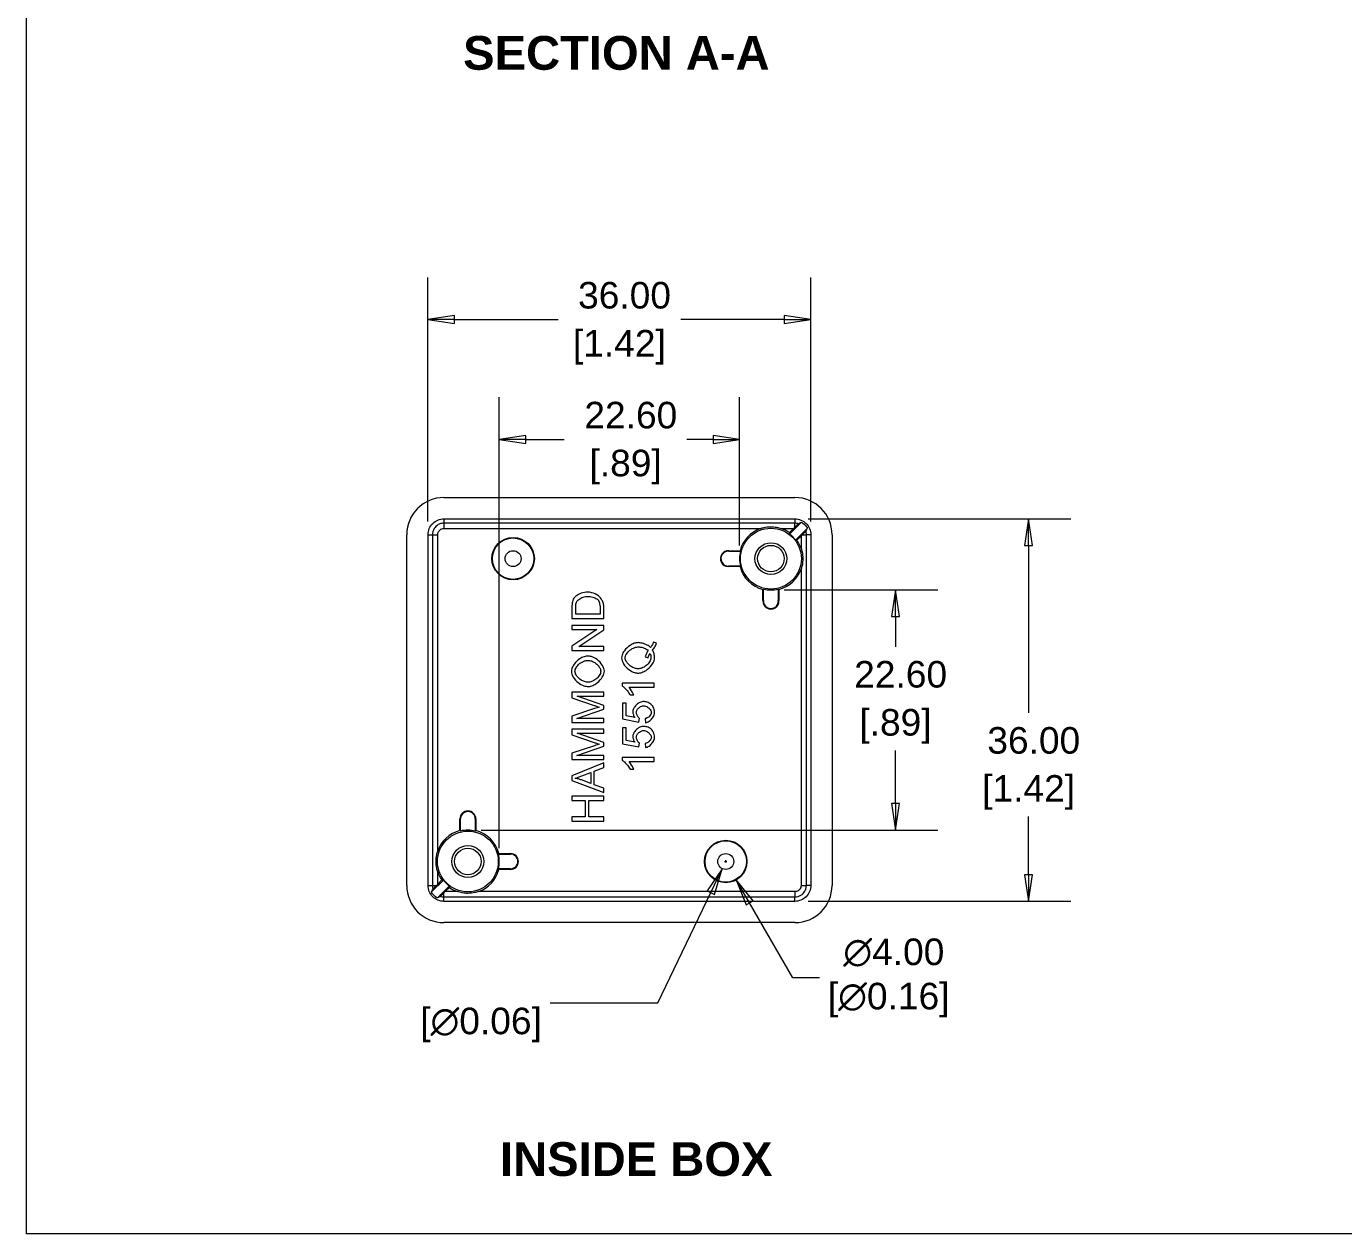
# Model space of a CAD drawing. Header units: millimetres. Extents: x 6 to 343, y 6 to 264.
# Drawn here: x 9.5 to 133.4, y 9.5 to 123.1 of the extents above; entities that cross this region are included whole.
import ezdxf

# ---------------------------------------------------------------- set-up
doc = ezdxf.new("R2010")
doc.units = ezdxf.units.MM
doc.header["$LTSCALE"] = 1.25
for name, color, linetype, lineweight in [('Dimension (ANSI)', 7, 'Continuous', 9), ('Sketch Geometry (ANSI)', 7, 'Continuous', 9), ('Symbol (ANSI)', 7, 'Continuous', 9), ('Visible (ANSI)', 7, 'Continuous', 9), ('Visible Narrow (ANSI)', 7, 'Continuous', 9)]:
    doc.layers.add(name, color=color, linetype=linetype, lineweight=lineweight)
doc.styles.add('Label Text (ANSI)', font='arialbd.ttf')
doc.styles.add('Note Text (ANSI)', font='arial.ttf')
doc.dimstyles.new('Default - mm (ANSI)', dxfattribs={"dimscale": 1.25, "dimtxt": 2, "dimasz": 2, "dimexe": 3.175, "dimexo": 1, "dimgap": 0.8, "dimtad": 0, "dimtih": 1, "dimtoh": 1, "dimrnd": 1e-08, "dimzin": 4, "dimdsep": 46, "dimtxsty": 'Note Text (ANSI)', "dimblk": 'Filled-1', "dimcen": 0.09, "dimdle": 10, "dimclrd": 256, "dimclre": 256, "dimclrt": 256, "dimadec": 1, "dimazin": 0, "dimtfac": 1.524, "dimtofl": 0, "dimtmove": 0, "dimatfit": 3, "dimfxl": 1, "dimtolj": 1, "dimtzin": 0, "dimlwd": -1, "dimlwe": -1, "dimarcsym": 0})

# ---------------------------------------------------------------- blocks, each defined once
blk = doc.blocks.new('Borders Default Border')
at = {"layer": 'Sketch Geometry (ANSI)', "flags": 128}
blk.add_lwpolyline([(7.62, 7.62), (7.62, 208.28), (271.78, 208.28), (271.78, 7.62), (7.62, 7.62)], dxfattribs=at)
blk = doc.blocks.new('Filled-1')
at = {"color": 0}
for p, q in [((0, 0), (-1, 0.15)), ((-1, 0.15), (-1, -0.15)), ((-1, 0), (0, 0)), ((-1, -0.15), (0, 0))]:
    blk.add_line(p, q, dxfattribs=at)
at = {"color": 0, "flags": 128}
blk.add_lwpolyline([(-1, -0.15), (0, 0), (-1, 0.15), (-1, -0.15)], dxfattribs=at)
at = {"color": 0}
blk.add_solid([(-1, -0.15), (0, 0), (-1, 0.15), (-1, -0.15)], dxfattribs=at)
blk = doc.blocks.new('*D30')
at = {"layer": 'Defpoints', "color": 0, "transparency": 16777216}
for p in [(54, 84.27), (76.61, 73.05), (54, 44.55)]:
    blk.add_point(p, dxfattribs=at)
at = {"layer": 'Dimension (ANSI)', "transparency": 16777216}
for p, q in [((54, 45.8), (54, 88.24)), ((76.61, 74.3), (76.61, 88.24)), ((56.5, 84.27), (60.12, 84.27)), ((74.11, 84.27), (71.66, 84.27))]:
    blk.add_line(p, q, dxfattribs=at)
at = {"layer": 'Dimension (ANSI)', "transparency": 16777216, "xscale": 2.5, "yscale": 2.5, "zscale": 2.5, "rotation": 180}
blk.add_blockref('Filled-1', (54, 84.27), dxfattribs=at)
at = {"layer": 'Dimension (ANSI)', "transparency": 16777216, "xscale": 2.5, "yscale": 2.5, "zscale": 2.5}
blk.add_blockref('Filled-1', (76.61, 84.27), dxfattribs=at)
at = {"layer": 'Dimension (ANSI)', "transparency": 16777216, "char_height": 2.5, "attachment_point": 5, "style": 'Note Text (ANSI)'}
for s, insert in [('\\A1; 22.60', (65.89, 86.54)), ('\\A1;[.89]', (65.89, 81.67))]:
    blk.add_mtext(s, dxfattribs=dict(at, insert=insert))
blk = doc.blocks.new('*D31')
at = {"layer": 'Defpoints', "color": 0, "transparency": 16777216}
for p in [(81.81, 76.8), (81.81, 40.8), (103.79, 40.8)]:
    blk.add_point(p, dxfattribs=at)
at = {"layer": 'Dimension (ANSI)', "transparency": 16777216}
for p, q in [((83.06, 76.8), (107.76, 76.8)), ((103.79, 74.3), (103.79, 58.53)), ((103.79, 43.3), (103.79, 48.78)), ((83.06, 40.8), (107.76, 40.8))]:
    blk.add_line(p, q, dxfattribs=at)
at = {"layer": 'Dimension (ANSI)', "transparency": 16777216, "xscale": 2.5, "yscale": 2.5, "zscale": 2.5}
for p, rotation in [((103.79, 76.8), 90), ((103.79, 40.8), 270)]:
    blk.add_blockref('Filled-1', p, dxfattribs=dict(at, rotation=rotation))
at = {"layer": 'Dimension (ANSI)', "transparency": 16777216, "char_height": 2.5, "attachment_point": 5, "style": 'Note Text (ANSI)'}
for s, insert in [('\\A1; 36.00', (103.79, 55.93)), ('\\A1;[1.42]', (103.79, 51.05))]:
    blk.add_mtext(s, dxfattribs=dict(at, insert=insert))
blk = doc.blocks.new('*D34')
at = {"layer": 'Defpoints', "color": 0, "transparency": 16777216}
for p in [(74.3, 46.28), (76.3, 42.82)]:
    blk.add_point(p, dxfattribs=at)
at = {"layer": 'Dimension (ANSI)', "transparency": 16777216}
for p, q in [((75.3, 44.44), (75.3, 44.66)), ((75.19, 44.55), (75.42, 44.55)), ((81.63, 33.59), (77.55, 40.65)), ((84.13, 33.59), (81.63, 33.59))]:
    blk.add_line(p, q, dxfattribs=at)
at = {"layer": 'Dimension (ANSI)', "transparency": 16777216, "xscale": 2.5, "yscale": 2.5, "zscale": 2.5, "rotation": 120.0000000000113}
blk.add_blockref('Filled-1', (76.3, 42.82), dxfattribs=at)
at = {"layer": 'Dimension (ANSI)', "transparency": 16777216, "insert": (90.63, 33.59), "char_height": 2.5, "attachment_point": 5, "style": 'Note Text (ANSI)'}
blk.add_mtext('\\A1; ∅4.00\\P[∅0.16]', dxfattribs=at)
blk = doc.blocks.new('*D35')
at = {"layer": 'Defpoints', "color": 0, "transparency": 16777216}
for p in [(75.63, 45.23), (74.98, 43.87)]:
    blk.add_point(p, dxfattribs=at)
at = {"layer": 'Dimension (ANSI)', "transparency": 16777216}
for p, q in [((75.3, 44.44), (75.3, 44.66)), ((75.19, 44.55), (75.42, 44.55)), ((68.91, 31.25), (73.9, 41.62)), ((58.79, 31.25), (68.91, 31.25))]:
    blk.add_line(p, q, dxfattribs=at)
at = {"layer": 'Dimension (ANSI)', "transparency": 16777216, "xscale": 2.5, "yscale": 2.5, "zscale": 2.5, "rotation": 64.31347329935338}
blk.add_blockref('Filled-1', (74.98, 43.87), dxfattribs=at)
at = {"layer": 'Dimension (ANSI)', "transparency": 16777216, "insert": (52.29, 31.25), "char_height": 2.5, "attachment_point": 5, "style": 'Note Text (ANSI)'}
blk.add_mtext('\\A1; \\P[∅0.06]', dxfattribs=at)
blk = doc.blocks.new('*D36')
at = {"layer": 'Defpoints', "color": 0, "transparency": 16777216}
for p in [(83.3, 95.54), (47.3, 75.3), (83.3, 75.3)]:
    blk.add_point(p, dxfattribs=at)
at = {"layer": 'Dimension (ANSI)', "transparency": 16777216}
for p, q in [((47.3, 76.55), (47.3, 99.51)), ((83.3, 76.55), (83.3, 99.51)), ((49.8, 95.54), (59.53, 95.54)), ((80.8, 95.54), (71.08, 95.54))]:
    blk.add_line(p, q, dxfattribs=at)
at = {"layer": 'Dimension (ANSI)', "transparency": 16777216, "xscale": 2.5, "yscale": 2.5, "zscale": 2.5, "rotation": 180}
blk.add_blockref('Filled-1', (47.3, 95.54), dxfattribs=at)
at = {"layer": 'Dimension (ANSI)', "transparency": 16777216, "xscale": 2.5, "yscale": 2.5, "zscale": 2.5}
blk.add_blockref('Filled-1', (83.3, 95.54), dxfattribs=at)
at = {"layer": 'Dimension (ANSI)', "transparency": 16777216, "char_height": 2.5, "attachment_point": 5, "style": 'Note Text (ANSI)'}
for s, insert in [('\\A1; 36.00', (65.3, 97.82)), ('\\A1;[1.42]', (65.3, 92.94))]:
    blk.add_mtext(s, dxfattribs=dict(at, insert=insert))
blk = doc.blocks.new('*D37')
at = {"layer": 'Defpoints', "color": 0, "transparency": 16777216}
for p in [(79.55, 70.1), (51.05, 47.5), (91.27, 47.5)]:
    blk.add_point(p, dxfattribs=at)
at = {"layer": 'Dimension (ANSI)', "transparency": 16777216}
for p, q in [((80.8, 70.1), (95.24, 70.1)), ((91.27, 67.6), (91.27, 64.75)), ((91.27, 50), (91.27, 54.99)), ((52.3, 47.5), (95.24, 47.5))]:
    blk.add_line(p, q, dxfattribs=at)
at = {"layer": 'Dimension (ANSI)', "transparency": 16777216, "xscale": 2.5, "yscale": 2.5, "zscale": 2.5}
for p, rotation in [((91.27, 70.1), 90), ((91.27, 47.5), 270)]:
    blk.add_blockref('Filled-1', p, dxfattribs=dict(at, rotation=rotation))
at = {"layer": 'Dimension (ANSI)', "transparency": 16777216, "char_height": 2.5, "attachment_point": 5, "style": 'Note Text (ANSI)'}
for s, insert in [('\\A1; 22.60', (91.27, 62.15)), ('\\A1;[.89]', (91.27, 57.27))]:
    blk.add_mtext(s, dxfattribs=dict(at, insert=insert))

msp = doc.modelspace()

# ---------------------------------------------------------------- linework, layer by layer
at = {"layer": 'Visible (ANSI)'}
for p, q in [((48.8007, 78.7996), (81.8074, 78.7996)), ((48.8007, 76.7996), (81.8074, 76.7996)), ((81.2921, 75.4948), (81.6817, 75.8844)), ((81.3026, 75.3572), (82.4202, 76.4748)), ((82.9792, 75.9158), (81.8616, 74.7982)), ((45.304, 42.2963), (45.304, 75.303)), ((47.304, 42.2963), (47.304, 75.303)), ((82.3888, 75.1773), (81.9992, 74.7877)), ((83.304, 75.303), (83.304, 42.2963)), ((85.304, 75.303), (85.304, 42.2963)), ((75.6083, 73.7451), (76.6896, 73.7451)), ((75.6103, 73.7975), (76.6487, 73.7975)), ((76.6901, 72.352), (75.554, 72.352)), ((76.6493, 72.2996), (75.554, 72.2996)), ((78.8061, 69.1059), (78.8061, 70.1443)), ((78.8585, 69.1039), (78.8585, 70.1852)), ((80.2496, 70.1852), (80.2496, 69.1039)), ((80.3019, 70.1443), (80.3019, 69.1059)), ((60.8384, 68.4556), (60.8384, 67.422)), ((61.1928, 67.8199), (61.1928, 68.451)), ((63.4839, 68.4601), (63.4839, 67.8199)), ((63.8384, 67.422), (63.8384, 68.5059)), ((60.8384, 67.422), (63.8384, 67.422)), ((63.4839, 67.8199), (61.1928, 67.8199)), ((63.8384, 66.7566), (60.8384, 66.7566)), ((60.8384, 66.7566), (60.8384, 66.3771)), ((60.8384, 66.3771), (63.1935, 66.3771)), ((63.1935, 66.3771), (60.8384, 64.7993)), ((61.4832, 64.7719), (63.8384, 66.3496)), ((63.8384, 66.3496), (63.8384, 66.7566)), ((60.8384, 64.7993), (60.8384, 64.3923)), ((63.8384, 64.7719), (61.4832, 64.7719)), ((63.8384, 64.3923), (63.8384, 64.7719)), ((68.7927, 65.0863), (68.516, 65.2029)), ((60.8384, 64.3923), (63.8384, 64.3923)), ((67.7294, 63.8195), (68.0176, 63.7235)), ((68.5595, 61.3248), (65.548, 61.3248)), ((65.548, 61.3248), (65.548, 61.087)), ((66.2134, 60.9567), (68.5595, 60.9567)), ((68.5595, 60.9567), (68.5595, 61.3248)), ((63.8384, 60.496), (60.8384, 60.496)), ((60.8384, 60.496), (60.8384, 59.9632)), ((60.8384, 59.9632), (62.926, 59.2429)), ((63.8384, 59.2383), (61.3277, 60.1141)), ((61.3277, 60.1141), (63.8384, 60.1141)), ((63.8384, 60.1141), (63.8384, 60.496)), ((66.3003, 60.2204), (66.657, 60.2204)), ((62.9626, 58.9388), (60.8384, 58.2277)), ((61.2842, 58.0127), (63.8384, 58.8816)), ((63.8384, 58.8816), (63.8384, 59.2383)), ((65.9505, 59.4567), (65.5983, 59.4567)), ((65.5983, 59.4567), (65.5983, 57.9659)), ((65.9505, 58.2608), (65.9505, 59.4567)), ((66.7554, 58.0985), (65.9505, 58.2608)), ((60.8384, 58.2277), (60.8384, 57.6309)), ((60.8384, 57.6309), (63.8384, 57.6309)), ((63.8384, 57.0043), (60.8384, 57.0043)), ((60.8384, 57.0043), (60.8384, 56.4716)), ((63.8384, 58.0127), (61.2842, 58.0127)), ((63.8384, 57.6309), (63.8384, 58.0127)), ((63.8384, 56.6225), (63.8384, 57.0043)), ((65.5983, 57.9659), (67.1395, 57.6755)), ((65.9505, 57.1267), (65.5983, 57.1267)), ((65.5983, 57.1267), (65.5983, 55.6358)), ((65.9505, 55.9308), (65.9505, 57.1267)), ((67.1395, 57.6755), (67.1852, 58.0207)), ((67.7409, 57.9956), (67.7729, 57.6091)), ((60.8384, 56.4716), (62.926, 55.7513)), ((63.8384, 55.7467), (61.3277, 56.6225)), ((61.3277, 56.6225), (63.8384, 56.6225)), ((66.7554, 55.7684), (65.9505, 55.9308)), ((62.9626, 55.4472), (60.8384, 54.7361)), ((60.8384, 54.7361), (60.8384, 54.1393)), ((61.2842, 54.5211), (63.8384, 55.39)), ((63.8384, 54.5211), (61.2842, 54.5211)), ((63.8384, 55.39), (63.8384, 55.7467)), ((63.8384, 54.1393), (63.8384, 54.5211)), ((65.5983, 55.6358), (67.1395, 55.3454)), ((67.1395, 55.3454), (67.1852, 55.6907)), ((67.7409, 55.6655), (67.7729, 55.2791)), ((60.8384, 54.1393), (63.8384, 54.1393)), ((63.8384, 53.8351), (60.8384, 52.6095)), ((62.9306, 53.0348), (63.8384, 53.3824)), ((63.8384, 53.3824), (63.8384, 53.8351)), ((68.5595, 54.3348), (65.548, 54.3348)), ((65.548, 54.3348), (65.548, 54.097)), ((66.2134, 53.9666), (68.5595, 53.9666)), ((68.5595, 53.9666), (68.5595, 54.3348)), ((60.8384, 52.6095), (60.8384, 52.1796)), ((60.8384, 52.1796), (63.8384, 51.0272)), ((62.6082, 51.8915), (61.7278, 52.2231)), ((61.7759, 52.5958), (62.6082, 52.9114)), ((62.6082, 52.9114), (62.6082, 51.8915)), ((62.9306, 51.7772), (62.9306, 53.0348)), ((66.3003, 53.2303), (66.657, 53.2303)), ((63.8384, 51.4479), (62.9306, 51.7772)), ((63.8384, 51.0272), (63.8384, 51.4479)), ((63.8384, 50.6934), (60.8384, 50.6934)), ((60.8384, 50.6934), (60.8384, 50.2955)), ((60.8384, 50.2955), (62.0708, 50.2955)), ((62.0708, 50.2955), (62.0708, 48.7406)), ((62.4253, 48.7406), (62.4253, 50.2955)), ((62.4253, 50.2955), (63.8384, 50.2955)), ((63.8384, 50.2955), (63.8384, 50.6934)), ((50.3048, 47.4546), (50.3048, 48.5496)), ((50.3572, 47.4137), (50.3572, 48.5496)), ((51.7525, 48.5496), (51.7525, 47.4133)), ((51.8048, 48.5496), (51.8048, 47.4542)), ((62.0708, 48.7406), (60.8384, 48.7406)), ((60.8384, 48.7406), (60.8384, 48.3428)), ((60.8384, 48.3428), (63.8384, 48.3428)), ((63.8384, 48.7406), (62.4253, 48.7406)), ((63.8384, 48.3428), (63.8384, 48.7406)), ((53.9179, 45.2473), (55.054, 45.2473)), ((53.9588, 45.2996), (55.054, 45.2996)), ((55.054, 43.852), (53.9179, 43.852)), ((55.054, 43.7996), (53.9588, 43.7996)), ((47.6288, 41.6834), (48.7464, 42.801)), ((49.3054, 42.242), (48.1878, 41.1244)), ((48.2193, 42.422), (48.6088, 42.8115)), ((49.3159, 42.1044), (48.9264, 41.7149)), ((81.8074, 40.7996), (48.8007, 40.7996)), ((81.8074, 38.7996), (48.8007, 38.7996))]:
    msp.add_line(p, q, dxfattribs=at)
for centre, radius in [((79.554, 73.0496), 2.8604), ((55.304, 73.0496), 2), ((55.304, 73.0496), 1.9476), ((79.554, 73.0496), 1.5), ((55.304, 73.0496), 0.75), ((79.554, 73.0496), 1.25), ((51.054, 44.5496), 2.8604), ((51.054, 44.5496), 1.5), ((75.304, 44.5496), 2), ((75.304, 44.5496), 1.9476), ((51.054, 44.5496), 1.25), ((75.304, 44.5496), 0.75)]:
    msp.add_circle(centre, radius, dxfattribs=at)
for centre, radius, start, end in [((79.554, 73.0496), 3, 109.105955, 165.56415), ((79.554, 73.0496), 3, 54.594068, 70.894045), ((79.554, 73.0496), 2.8953, 37.153329, 52.846671), ((79.554, 73.0496), 3, 19.105955, 35.405932), ((75.554, 73.0496), 0.75, 85.698778, 270), ((75.554, 73.0496), 0.6976, 85.540193, 270), ((79.554, 73.0496), 2.9476, 166.351811, 193.690446), ((79.554, 73.0496), 3, 194.477512, 255.56415), ((79.554, 73.0496), 3, 284.43585, 340.894045), ((79.554, 73.0496), 2.9476, 256.351811, 283.648189), ((79.554, 69.0496), 0.75, 175.698778, 4.301222), ((79.554, 69.0496), 0.6976, 175.540193, 4.459807), ((51.0548, 48.5496), 0.75, 0.00005, 180.00005), ((51.0548, 48.5496), 0.6976, 0.00005, 180.00005), ((51.054, 44.5496), 3, 104.46177, 160.894045), ((51.054, 44.5496), 2.9476, 76.293586, 103.674479), ((51.054, 44.5496), 3, 14.477524, 75.506745), ((51.054, 44.5496), 2.9476, 346.309566, 13.690457), ((55.054, 44.5496), 0.75, 270.00005, 90.00005), ((55.054, 44.5496), 0.6976, 270.00005, 90.00005), ((51.054, 44.5496), 3, 199.105955, 215.405932), ((51.054, 44.5496), 3, 289.105955, 345.5225), ((51.054, 44.5496), 2.8953, 217.153329, 232.846671), ((51.054, 44.5496), 3, 234.594068, 250.894045)]:
    msp.add_arc(centre, radius, start, end, dxfattribs=at)
for centre, major_axis, ratio, start_param, end_param in [((48.8074, 75.2963), (-2.4796, 2.4796), 0.99809916, 5.49873847, 7.06763214), ((81.8007, 75.2963), (2.4796, 2.4796), 0.99809916, 5.49873847, 7.06763214), ((81.694, 75.8844), (0.5001, 0.5), 0.01234071, 1.3298413, 1.58314017), ((82.3888, 75.1896), (0.5, 0.5001), 0.01234071, 4.70004513, 4.95334401), ((48.8074, 42.303), (-2.4796, -2.4796), 0.99809916, 5.49873847, 7.06763214), ((48.2193, 42.4096), (-0.5, -0.5001), 0.01234071, 4.70004513, 4.95334401), ((81.8007, 42.303), (2.4796, -2.4796), 0.99809916, 5.49873847, 7.06763214), ((48.9141, 41.7149), (-0.5001, -0.5), 0.01234071, 1.3298413, 1.58314017)]:
    msp.add_ellipse(centre, major_axis=major_axis, ratio=ratio, start_param=start_param, end_param=end_param, dxfattribs=at)
for points, degree in [([(47.304, 75.303), (47.3041, 75.696), (47.6282, 76.4755), (48.4076, 76.7996), (48.8007, 76.7996)], 3), ([(81.8074, 76.7996), (82.2005, 76.7996), (82.9799, 76.4755), (83.304, 75.696), (83.304, 75.303)], 3), ([(82.1406, 76.3315), (82.2369, 76.3832), (82.3329, 76.4319), (82.4202, 76.4748)], 3), ([(82.9792, 75.9158), (82.9363, 75.8285), (82.8876, 75.7325), (82.8359, 75.6362)], 3), ([(81.3026, 75.3572), (81.298, 75.4255), (81.2921, 75.4948)], 2), ([(81.9992, 74.7877), (81.9299, 74.7935), (81.8616, 74.7982)], 2), ([(76.6487, 73.7975), (76.6692, 73.7711), (76.6896, 73.7451)], 2), ([(76.6901, 72.352), (76.6697, 72.326), (76.6493, 72.2996)], 2), ([(78.8061, 70.1443), (78.8325, 70.1648), (78.8585, 70.1852)], 2), ([(80.2496, 70.1852), (80.2756, 70.1648), (80.3019, 70.1443)], 2), ([(50.3572, 47.4137), (50.3312, 47.4341), (50.3048, 47.4546)], 2), ([(51.8048, 47.4542), (51.7785, 47.4337), (51.7525, 47.4133)], 2), ([(53.9179, 45.2473), (53.9383, 45.2733), (53.9588, 45.2996)], 2), ([(53.9588, 43.7996), (53.9383, 43.826), (53.9179, 43.852)], 2), ([(48.8007, 40.7996), (48.4076, 40.7996), (47.6282, 41.1237), (47.3041, 41.9032), (47.304, 42.2963)], 3), ([(48.6088, 42.8115), (48.6782, 42.8057), (48.7464, 42.801)], 2), ([(49.3054, 42.242), (49.3101, 42.1738), (49.3159, 42.1044)], 2), ([(83.304, 42.2963), (83.304, 41.9032), (82.9799, 41.1237), (82.2005, 40.7996), (81.8074, 40.7996)], 3), ([(47.6288, 41.6834), (47.6718, 41.7707), (47.7204, 41.8667), (47.7722, 41.9631)], 3), ([(48.4675, 41.2678), (48.3711, 41.216), (48.2751, 41.1674), (48.1878, 41.1244)], 3)]:
    msp.add_open_spline(points, degree=degree, dxfattribs=at)
for points, knots in [([(78.5721, 75.8844), (78.6853, 75.9236), (78.8013, 75.9561), (79.0913, 76.0187), (79.2989, 76.0477), (79.721, 76.0502), (79.9039, 76.0343), (80.2379, 75.9747), (80.3892, 75.9352), (80.536, 75.8844)], [0, 0, 0, 0, 0.035952177, 0.035952177, 0.088592824, 0.088592824, 0.129441485, 0.129441485, 0.164630872, 0.164630872, 0.164630872, 0.164630872]), ([(81.8074, 76.0097), (81.8493, 76.0514), (81.89, 76.0917), (81.9653, 76.1657), (81.9992, 76.1988), (82.0616, 76.2592), (82.0884, 76.2848), (82.1263, 76.32), (82.1375, 76.3298), (82.1406, 76.3315)], [-0.0707995891, -0.0707995891, -0.0707995891, -0.0707995891, -0.0529231806, -0.0529231806, -0.0359991945, -0.0359991945, -0.0175575484, -0.0175575484, 0, 0, 0, 0]), ([(82.4202, 76.4748), (82.5413, 76.4116), (82.652, 76.3299), (82.8408, 76.1387), (82.9185, 76.032), (82.9792, 75.9158)], [-0.1442669169, -0.1442669169, -0.1442669169, -0.1442669169, -0.103221491, -0.103221491, -0.0638152173, -0.0638152173, -0.0638152173, -0.0638152173]), ([(82.8359, 75.6362), (82.8347, 75.6339), (82.8291, 75.6273), (82.8094, 75.6056), (82.7954, 75.5906), (82.7504, 75.5433), (82.715, 75.5069), (82.6167, 75.4064), (82.5576, 75.3467), (82.5141, 75.303)], [-0.0490348189, -0.0490348189, -0.0490348189, -0.0490348189, -0.040643337, -0.040643337, -0.0321131482, -0.0321131482, -0.0188219426, -0.0188219426, 0, 0, 0, 0]), ([(82.3888, 74.0316), (82.4272, 73.9208), (82.4598, 73.8049), (82.5318, 73.4727), (82.5535, 73.2523), (82.5535, 72.847), (82.5318, 72.6265), (82.4598, 72.2944), (82.4272, 72.1785), (82.3888, 72.0677)], [0.119292238, 0.119292238, 0.119292238, 0.119292238, 0.152567728, 0.152567728, 0.213362933, 0.213362933, 0.274158137, 0.274158137, 0.307433628, 0.307433628, 0.307433628, 0.307433628]), ([(61.0967, 69.4297), (61.0443, 69.3687), (61.0006, 69.3018), (60.928, 69.1535), (60.9008, 69.0732), (60.8818, 68.9906)], [-0.0495552138, -0.0495552138, -0.0495552138, -0.0495552138, -0.0254236279, -0.0254236279, 0, 0, 0, 0]), ([(62.3224, 69.903), (62.1447, 69.903), (61.9238, 69.8571), (61.5386, 69.7245), (61.3708, 69.6451), (61.193, 69.5231), (61.1378, 69.4787), (61.0967, 69.4297)], [-0.117961528, -0.117961528, -0.117961528, -0.117961528, -0.064514527, -0.064514527, -0.019198813, -0.019198813, 0, 0, 0, 0]), ([(61.2545, 68.9632), (61.2694, 69.0021), (61.2971, 69.0437), (61.3778, 69.1324), (61.4287, 69.1751), (61.5943, 69.2947), (61.7401, 69.3702), (62.032, 69.4662), (62.175, 69.4937), (62.3155, 69.4937)], [-0.13495305, -0.13495305, -0.13495305, -0.13495305, -0.114527469, -0.114527469, -0.092159381, -0.092159381, -0.042143141, -0.042143141, 0, 0, 0, 0]), ([(62.3155, 69.4937), (62.4628, 69.4937), (62.6351, 69.4642), (62.9409, 69.3783), (63.076, 69.3245), (63.2067, 69.2482), (63.2452, 69.2225), (63.2736, 69.1941)], [-0.0817911627, -0.0817911627, -0.0817911627, -0.0817911627, -0.0452634803, -0.0452634803, -0.0120509503, -0.0120509503, 0, 0, 0, 0]), ([(63.8384, 68.5059), (63.8384, 68.5909), (63.8258, 68.7001), (63.7664, 68.9309), (63.7228, 69.0426), (63.5784, 69.3006), (63.4641, 69.4308), (63.1249, 69.6963), (62.8965, 69.7908), (62.5651, 69.8832), (62.4294, 69.903), (62.3224, 69.903)], [-0.142345832, -0.142345832, -0.142345832, -0.142345832, -0.122423446, -0.122423446, -0.102912118, -0.102912118, -0.073888859, -0.073888859, -0.032107856, -0.032107856, 0, 0, 0, 0]), ([(60.8818, 68.9906), (60.865, 68.9188), (60.8552, 68.8375), (60.8411, 68.6637), (60.8384, 68.5563), (60.8384, 68.4556)], [-0.0522115827, -0.0522115827, -0.0522115827, -0.0522115827, -0.0302067905, -0.0302067905, 0, 0, 0, 0]), ([(61.1928, 68.451), (61.1928, 68.5495), (61.1964, 68.6571), (61.2171, 68.8285), (61.2312, 68.9027), (61.2545, 68.9632)], [-0.0454300887, -0.0454300887, -0.0454300887, -0.0454300887, -0.0194454235, -0.0194454235, 0, 0, 0, 0]), ([(63.2736, 69.1941), (63.3064, 69.162), (63.3339, 69.1105), (63.3759, 69.0242), (63.3986, 68.9616), (63.4565, 68.7677), (63.4839, 68.6088), (63.4839, 68.4601)], [-0.075548171, -0.075548171, -0.075548171, -0.075548171, -0.0645202752, -0.0645202752, -0.0445993668, -0.0445993668, 0, 0, 0, 0]), ([(67.0572, 65.1457), (66.9533, 65.1457), (66.8311, 65.1244), (66.5646, 65.0336), (66.4335, 64.9679), (66.1063, 64.7582), (65.9185, 64.5841), (65.6681, 64.2427), (65.5932, 64.0967), (65.521, 63.8709), (65.5069, 63.7863), (65.5069, 63.712)], [-0.152535056, -0.152535056, -0.152535056, -0.152535056, -0.126782212, -0.126782212, -0.100410404, -0.100410404, -0.055261755, -0.055261755, -0.022273526, -0.022273526, 0, 0, 0, 0]), ([(65.8476, 63.7143), (65.8476, 63.7655), (65.8576, 63.8236), (65.8996, 63.9514), (65.9306, 64.0152), (66.0422, 64.1998), (66.1509, 64.3236), (66.4297, 64.5459), (66.5904, 64.6315), (66.86, 64.7191), (66.9658, 64.7364), (67.0572, 64.7364)], [-0.134921018, -0.134921018, -0.134921018, -0.134921018, -0.118737314, -0.118737314, -0.101777746, -0.101777746, -0.06586098, -0.06586098, -0.027419847, -0.027419847, 0, 0, 0, 0]), ([(68.2371, 64.693), (68.1625, 64.7707), (68.0453, 64.8477), (67.7701, 64.9845), (67.6138, 65.0429), (67.3182, 65.1226), (67.1763, 65.1457), (67.0572, 65.1457)], [-0.108999441, -0.108999441, -0.108999441, -0.108999441, -0.072711069, -0.072711069, -0.035726293, -0.035726293, 0, 0, 0, 0]), ([(67.0572, 64.7364), (67.1779, 64.7364), (67.3002, 64.7271), (67.5226, 64.6832), (67.6243, 64.6517), (67.8321, 64.5513), (67.9313, 64.479), (68.0153, 64.3866)], [-0.105470275, -0.105470275, -0.105470275, -0.105470275, -0.069249591, -0.069249591, -0.037451447, -0.037451447, 0, 0, 0, 0]), ([(68.516, 65.2029), (68.4841, 65.1194), (68.4446, 65.0372), (68.3519, 64.8678), (68.2957, 64.7785), (68.2371, 64.693)], [-0.0579085432, -0.0579085432, -0.0579085432, -0.0579085432, -0.0310994228, -0.0310994228, 0, 0, 0, 0]), ([(68.4223, 64.4415), (68.5027, 64.5436), (68.5771, 64.6512), (68.701, 64.8669), (68.7523, 64.9745), (68.7927, 65.0863)], [-0.0746525749, -0.0746525749, -0.0746525749, -0.0746525749, -0.0356607489, -0.0356607489, 0, 0, 0, 0]), ([(68.6098, 63.7052), (68.6098, 63.8354), (68.595, 63.9642), (68.5315, 64.2137), (68.4845, 64.3306), (68.4223, 64.4415)], [-0.0772144013, -0.0772144013, -0.0772144013, -0.0772144013, -0.0381383604, -0.0381383604, 0, 0, 0, 0]), ([(62.3429, 63.8847), (62.2374, 63.8847), (62.1136, 63.8631), (61.8442, 63.7714), (61.7119, 63.705), (61.3836, 63.494), (61.1959, 63.3198), (60.9461, 62.9788), (60.8716, 62.8334), (60.7999, 62.6089), (60.7858, 62.5248), (60.7858, 62.451)], [-0.152841978, -0.152841978, -0.152841978, -0.152841978, -0.126810558, -0.126810558, -0.100179798, -0.100179798, -0.0550063, -0.0550063, -0.022149392, -0.022149392, 0, 0, 0, 0]), ([(61.1265, 62.4533), (61.1265, 62.5044), (61.1364, 62.5624), (61.1784, 62.69), (61.2093, 62.7536), (61.3208, 62.938), (61.4294, 63.0617), (61.709, 63.2844), (61.8705, 63.3703), (62.141, 63.458), (62.247, 63.4754), (62.3384, 63.4754)], [-0.134807798, -0.134807798, -0.134807798, -0.134807798, -0.118672815, -0.118672815, -0.101762014, -0.101762014, -0.065938051, -0.065938051, -0.027415434, -0.027415434, 0, 0, 0, 0]), ([(62.3384, 63.4754), (62.45, 63.4754), (62.5613, 63.454), (62.7767, 63.3818), (62.8821, 63.3293), (63.1297, 63.17), (63.2628, 63.0472), (63.4304, 62.8255), (63.482, 62.7325), (63.5347, 62.5791), (63.548, 62.514), (63.548, 62.4487)], [-0.145142064, -0.145142064, -0.145142064, -0.145142064, -0.118564445, -0.118564445, -0.091111833, -0.091111833, -0.04858064, -0.04858064, -0.019579293, -0.019579293, 0, 0, 0, 0]), ([(63.8887, 62.451), (63.8887, 62.5259), (63.8732, 62.6143), (63.8066, 62.8126), (63.7577, 62.9119), (63.5796, 63.2023), (63.4077, 63.3918), (63.0259, 63.6788), (62.8401, 63.774), (62.5481, 63.8666), (62.4383, 63.8847), (62.3429, 63.8847)], [-0.164343035, -0.164343035, -0.164343035, -0.164343035, -0.142664497, -0.142664497, -0.119885992, -0.119885992, -0.070722264, -0.070722264, -0.028595439, -0.028595439, 0, 0, 0, 0]), ([(65.5069, 63.712), (65.5069, 63.6333), (65.5225, 63.5428), (65.5892, 63.343), (65.6383, 63.2438), (65.8171, 62.9547), (65.9893, 62.7681), (66.3752, 62.4811), (66.5662, 62.3849), (66.8595, 62.2936), (66.9671, 62.2761), (67.0595, 62.2761)], [-0.160996169, -0.160996169, -0.160996169, -0.160996169, -0.139705812, -0.139705812, -0.117477194, -0.117477194, -0.069821859, -0.069821859, -0.027722783, -0.027722783, 0, 0, 0, 0]), ([(67.0572, 62.6854), (66.9462, 62.6854), (66.836, 62.7053), (66.6232, 62.7745), (66.5201, 62.8244), (66.2721, 62.981), (66.138, 63.1044), (65.9676, 63.3293), (65.9147, 63.4249), (65.8611, 63.5817), (65.8476, 63.648), (65.8476, 63.7143)], [-0.145582595, -0.145582595, -0.145582595, -0.145582595, -0.119229255, -0.119229255, -0.092473772, -0.092473772, -0.049617587, -0.049617587, -0.019890323, -0.019890323, 0, 0, 0, 0]), ([(68.2691, 63.7143), (68.2691, 63.6512), (68.2568, 63.5881), (68.215, 63.4618), (68.1835, 63.3977), (68.0697, 63.2126), (67.9606, 63.0916), (67.7043, 62.8861), (67.5572, 62.8011), (67.2918, 62.7086), (67.1747, 62.6854), (67.0572, 62.6854)], [-0.178287884, -0.178287884, -0.178287884, -0.178287884, -0.157057583, -0.157057583, -0.133626219, -0.133626219, -0.084222033, -0.084222033, -0.035247096, -0.035247096, 0, 0, 0, 0]), ([(67.0595, 62.2761), (67.1638, 62.2761), (67.2869, 62.2982), (67.5555, 62.3914), (67.6876, 62.4587), (68.0159, 62.6717), (68.2045, 62.8477), (68.4529, 63.1889), (68.5262, 63.3323), (68.5961, 63.5521), (68.6098, 63.6337), (68.6098, 63.7052)], [-0.15015343, -0.15015343, -0.15015343, -0.15015343, -0.124500565, -0.124500565, -0.098262212, -0.098262212, -0.053493244, -0.053493244, -0.021438153, -0.021438153, 0, 0, 0, 0]), ([(68.0153, 64.3866), (67.9496, 64.309), (67.8947, 64.2236), (67.7986, 64.0329), (67.7596, 63.9272), (67.7294, 63.8195)], [-0.0640382459, -0.0640382459, -0.0640382459, -0.0640382459, -0.0335429505, -0.0335429505, 0, 0, 0, 0]), ([(68.0176, 63.7235), (68.0344, 63.7925), (68.0572, 63.8596), (68.1147, 63.9915), (68.1495, 64.0555), (68.189, 64.1168)], [-0.0431960476, -0.0431960476, -0.0431960476, -0.0431960476, -0.0218782238, -0.0218782238, 0, 0, 0, 0]), ([(68.189, 64.1168), (68.2157, 64.0536), (68.2357, 63.9885), (68.2626, 63.853), (68.2691, 63.7839), (68.2691, 63.7143)], [-0.0414384731, -0.0414384731, -0.0414384731, -0.0414384731, -0.0208821509, -0.0208821509, 0, 0, 0, 0]), ([(60.7858, 62.451), (60.7858, 62.3571), (60.8043, 62.2632), (60.8667, 62.0759), (60.9136, 61.9812), (61.0825, 61.7083), (61.2433, 61.5323), (61.59, 61.261), (61.7738, 61.1549), (62.0985, 61.0429), (62.2377, 61.015), (62.3772, 61.015)], [-0.237569169, -0.237569169, -0.237569169, -0.237569169, -0.207010085, -0.207010085, -0.173432185, -0.173432185, -0.102912722, -0.102912722, -0.041849574, -0.041849574, 0, 0, 0, 0]), ([(62.3818, 61.4243), (62.2607, 61.4243), (62.141, 61.4438), (61.9131, 61.5148), (61.8055, 61.5651), (61.5485, 61.725), (61.4143, 61.8495), (61.2443, 62.0751), (61.1914, 62.1719), (61.1396, 62.3258), (61.1265, 62.3898), (61.1265, 62.4533)], [-0.144799457, -0.144799457, -0.144799457, -0.144799457, -0.117331103, -0.117331103, -0.09065046, -0.09065046, -0.04860782, -0.04860782, -0.019042566, -0.019042566, 0, 0, 0, 0]), ([(62.3772, 61.015), (62.4703, 61.015), (62.5841, 61.0363), (62.8397, 61.1272), (62.9673, 61.1932), (63.2903, 61.404), (63.4787, 61.5802), (63.7278, 61.9216), (63.8023, 62.0664), (63.8744, 62.2914), (63.8887, 62.3761), (63.8887, 62.451)], [-0.152581528, -0.152581528, -0.152581528, -0.152581528, -0.127597018, -0.127597018, -0.1015221, -0.1015221, -0.055590424, -0.055590424, -0.022461996, -0.022461996, 0, 0, 0, 0]), ([(63.548, 62.4487), (63.548, 62.3832), (63.5342, 62.3176), (63.4887, 62.1865), (63.4544, 62.1197), (63.3315, 61.927), (63.2143, 61.8014), (62.9595, 61.6043), (62.8227, 61.5261), (62.5841, 61.4446), (62.4829, 61.4243), (62.3818, 61.4243)], [-0.17236158, -0.17236158, -0.17236158, -0.17236158, -0.150730748, -0.150730748, -0.126599855, -0.126599855, -0.075540859, -0.075540859, -0.030338061, -0.030338061, 0, 0, 0, 0]), ([(65.548, 61.087), (65.6096, 61.0566), (65.6928, 60.9898), (65.8769, 60.8115), (65.9725, 60.7037), (66.1575, 60.4689), (66.2472, 60.3342), (66.3003, 60.2204)], [-0.0968278523, -0.0968278523, -0.0968278523, -0.0968278523, -0.068101657, -0.068101657, -0.0376559284, -0.0376559284, 0, 0, 0, 0]), ([(66.657, 60.2204), (66.6131, 60.338), (66.48, 60.5781), (66.3283, 60.8085), (66.2644, 60.903), (66.2134, 60.9567)], [-0.105991912, -0.105991912, -0.105991912, -0.105991912, -0.022223329, -0.022223329, 0, 0, 0, 0]), ([(67.5397, 59.5985), (67.4661, 59.5985), (67.3923, 59.5826), (67.2466, 59.531), (67.1728, 59.4926), (66.9661, 59.3589), (66.8368, 59.2363), (66.6763, 59.0162), (66.6276, 58.9261), (66.5799, 58.7828), (66.5679, 58.724), (66.5679, 58.6655)], [-0.127632437, -0.127632437, -0.127632437, -0.127632437, -0.108632318, -0.108632318, -0.087763038, -0.087763038, -0.045248509, -0.045248509, -0.017536523, -0.017536523, 0, 0, 0, 0]), ([(68.2462, 59.3607), (68.1482, 59.4391), (68.0399, 59.499), (67.7977, 59.5805), (67.6696, 59.5985), (67.5397, 59.5985)], [-0.0766569298, -0.0766569298, -0.0766569298, -0.0766569298, -0.0389937157, -0.0389937157, 0, 0, 0, 0]), ([(62.926, 59.2429), (63.0164, 59.2117), (63.1141, 59.1783), (63.2684, 59.1269), (63.342, 59.1027), (63.4062, 59.0829)], [-0.0490784302, -0.0490784302, -0.0490784302, -0.0490784302, -0.0201625157, -0.0201625157, 0, 0, 0, 0]), ([(63.4062, 59.0829), (63.3479, 59.0646), (63.2798, 59.0427), (63.1378, 58.9966), (63.0466, 58.9666), (62.9626, 58.9388)], [-0.0447024955, -0.0447024955, -0.0447024955, -0.0447024955, -0.0265409934, -0.0265409934, 0, 0, 0, 0]), ([(66.5679, 58.6655), (66.5679, 58.5662), (66.5836, 58.4694), (66.6475, 58.2762), (66.6959, 58.1841), (66.7554, 58.0985)], [-0.061061086, -0.061061086, -0.061061086, -0.061061086, -0.031269137, -0.031269137, 0, 0, 0, 0]), ([(66.8926, 58.5672), (66.8926, 58.6109), (66.9009, 58.6544), (66.9293, 58.741), (66.9506, 58.7845), (67.0272, 58.9095), (67.0997, 58.9892), (67.2499, 59.1058), (67.3263, 59.15), (67.4603, 59.196), (67.5171, 59.2075), (67.574, 59.2075)], [-0.102724837, -0.102724837, -0.102724837, -0.102724837, -0.088874217, -0.088874217, -0.073832638, -0.073832638, -0.042443022, -0.042443022, -0.017064997, -0.017064997, 0, 0, 0, 0]), ([(67.1852, 58.0207), (67.1605, 58.0363), (67.1347, 58.0592), (67.0816, 58.1174), (67.0561, 58.1514), (66.9822, 58.2634), (66.9376, 58.3556), (66.9014, 58.4812), (66.8926, 58.5256), (66.8926, 58.5672)], [-0.0615396653, -0.0615396653, -0.0615396653, -0.0615396653, -0.0506341609, -0.0506341609, -0.039059834, -0.039059834, -0.0124896918, -0.0124896918, 0, 0, 0, 0]), ([(67.574, 59.2075), (67.6404, 59.2075), (67.7073, 59.1928), (67.8371, 59.1457), (67.902, 59.1112), (68.0546, 59.0083), (68.1381, 58.9291), (68.2394, 58.7914), (68.27, 58.7357), (68.3003, 58.6461), (68.3079, 58.6089), (68.3079, 58.5718)], [-0.0880817157, -0.0880817157, -0.0880817157, -0.0880817157, -0.0721869595, -0.0721869595, -0.0551325642, -0.0551325642, -0.028347577, -0.028347577, -0.0111428299, -0.0111428299, 0, 0, 0, 0]), ([(68.3079, 58.5718), (68.3079, 58.5433), (68.3033, 58.5146), (68.2874, 58.4566), (68.2754, 58.4267), (68.2315, 58.3387), (68.189, 58.279), (68.075, 58.1572), (67.9992, 58.0978), (67.8625, 58.0268), (67.8025, 58.005), (67.7409, 57.9956)], [-0.0889191021, -0.0889191021, -0.0889191021, -0.0889191021, -0.079294593, -0.079294593, -0.0686246113, -0.0686246113, -0.0461544334, -0.0461544334, -0.0186924835, -0.0186924835, 0, 0, 0, 0]), ([(67.7729, 57.6091), (67.8295, 57.6146), (67.8854, 57.6305), (67.996, 57.6763), (68.0517, 57.7081), (68.2147, 57.8209), (68.3162, 57.9221), (68.4735, 58.1323), (68.5342, 58.243), (68.5946, 58.4242), (68.6098, 58.4994), (68.6098, 58.5741)], [-0.127843563, -0.127843563, -0.127843563, -0.127843563, -0.112056143, -0.112056143, -0.094669147, -0.094669147, -0.057210419, -0.057210419, -0.022399931, -0.022399931, 0, 0, 0, 0]), ([(68.6098, 58.5741), (68.6098, 58.6648), (68.6008, 58.7553), (68.56, 58.9257), (68.5304, 59.0042), (68.428, 59.1888), (68.3454, 59.2821), (68.2462, 59.3607)], [-0.090517843, -0.090517843, -0.090517843, -0.090517843, -0.06330798, -0.06330798, -0.0379514489, -0.0379514489, 0, 0, 0, 0]), ([(67.5397, 57.2684), (67.4661, 57.2684), (67.3923, 57.2525), (67.2466, 57.201), (67.1728, 57.1626), (66.9661, 57.0289), (66.8368, 56.9063), (66.6763, 56.6862), (66.6276, 56.5961), (66.5799, 56.4528), (66.5679, 56.394), (66.5679, 56.3355)], [-0.127632437, -0.127632437, -0.127632437, -0.127632437, -0.108632318, -0.108632318, -0.087763038, -0.087763038, -0.045248509, -0.045248509, -0.017536523, -0.017536523, 0, 0, 0, 0]), ([(68.2462, 57.0306), (68.1482, 57.1091), (68.0399, 57.1689), (67.7977, 57.2505), (67.6696, 57.2684), (67.5397, 57.2684)], [-0.0766569298, -0.0766569298, -0.0766569298, -0.0766569298, -0.0389937157, -0.0389937157, 0, 0, 0, 0]), ([(68.6098, 56.2441), (68.6098, 56.3347), (68.6008, 56.4253), (68.56, 56.5957), (68.5304, 56.6742), (68.428, 56.8587), (68.3454, 56.9521), (68.2462, 57.0306)], [-0.090517843, -0.090517843, -0.090517843, -0.090517843, -0.06330798, -0.06330798, -0.0379514489, -0.0379514489, 0, 0, 0, 0]), ([(66.5679, 56.3355), (66.5679, 56.2362), (66.5836, 56.1394), (66.6475, 55.9462), (66.6959, 55.854), (66.7554, 55.7684)], [-0.061061086, -0.061061086, -0.061061086, -0.061061086, -0.031269137, -0.031269137, 0, 0, 0, 0]), ([(66.8926, 56.2372), (66.8926, 56.2808), (66.9009, 56.3244), (66.9293, 56.4109), (66.9506, 56.4545), (67.0272, 56.5795), (67.0997, 56.6591), (67.2499, 56.7758), (67.3263, 56.8199), (67.4603, 56.866), (67.5171, 56.8774), (67.574, 56.8774)], [-0.102724837, -0.102724837, -0.102724837, -0.102724837, -0.088874217, -0.088874217, -0.073832638, -0.073832638, -0.042443022, -0.042443022, -0.017064997, -0.017064997, 0, 0, 0, 0]), ([(67.1852, 55.6907), (67.1605, 55.7063), (67.1347, 55.7292), (67.0816, 55.7874), (67.0561, 55.8213), (66.9822, 55.9334), (66.9376, 56.0256), (66.9014, 56.1512), (66.8926, 56.1956), (66.8926, 56.2372)], [-0.0615396653, -0.0615396653, -0.0615396653, -0.0615396653, -0.0506341609, -0.0506341609, -0.039059834, -0.039059834, -0.0124896918, -0.0124896918, 0, 0, 0, 0]), ([(67.574, 56.8774), (67.6404, 56.8774), (67.7073, 56.8628), (67.8371, 56.8157), (67.902, 56.7812), (68.0546, 56.6782), (68.1381, 56.599), (68.2394, 56.4614), (68.27, 56.4057), (68.3003, 56.3161), (68.3079, 56.2789), (68.3079, 56.2418)], [-0.0880817157, -0.0880817157, -0.0880817157, -0.0880817157, -0.0721869595, -0.0721869595, -0.0551325642, -0.0551325642, -0.028347577, -0.028347577, -0.0111428299, -0.0111428299, 0, 0, 0, 0]), ([(68.3079, 56.2418), (68.3079, 56.2133), (68.3033, 56.1846), (68.2874, 56.1266), (68.2754, 56.0967), (68.2315, 56.0086), (68.189, 55.9489), (68.075, 55.8272), (67.9992, 55.7677), (67.8625, 55.6968), (67.8025, 55.675), (67.7409, 55.6655)], [-0.0889191021, -0.0889191021, -0.0889191021, -0.0889191021, -0.079294593, -0.079294593, -0.0686246113, -0.0686246113, -0.0461544334, -0.0461544334, -0.0186924835, -0.0186924835, 0, 0, 0, 0]), ([(67.7729, 55.2791), (67.8295, 55.2846), (67.8854, 55.3005), (67.996, 55.3463), (68.0517, 55.3781), (68.2147, 55.4908), (68.3162, 55.5921), (68.4735, 55.8023), (68.5342, 55.9129), (68.5946, 56.0942), (68.6098, 56.1694), (68.6098, 56.2441)], [-0.127843563, -0.127843563, -0.127843563, -0.127843563, -0.112056143, -0.112056143, -0.094669147, -0.094669147, -0.057210419, -0.057210419, -0.022399931, -0.022399931, 0, 0, 0, 0]), ([(62.926, 55.7513), (63.0164, 55.7201), (63.1141, 55.6867), (63.2684, 55.6353), (63.342, 55.6111), (63.4062, 55.5912)], [-0.0490784302, -0.0490784302, -0.0490784302, -0.0490784302, -0.0201625157, -0.0201625157, 0, 0, 0, 0]), ([(63.4062, 55.5912), (63.3479, 55.573), (63.2798, 55.5511), (63.1378, 55.505), (63.0466, 55.475), (62.9626, 55.4472)], [-0.0447024955, -0.0447024955, -0.0447024955, -0.0447024955, -0.0265409934, -0.0265409934, 0, 0, 0, 0]), ([(65.548, 54.097), (65.6096, 54.0666), (65.6928, 53.9997), (65.8769, 53.8214), (65.9725, 53.7136), (66.1575, 53.4788), (66.2472, 53.3441), (66.3003, 53.2303)], [-0.0968278523, -0.0968278523, -0.0968278523, -0.0968278523, -0.068101657, -0.068101657, -0.0376559284, -0.0376559284, 0, 0, 0, 0]), ([(66.657, 53.2303), (66.6131, 53.3479), (66.48, 53.588), (66.3283, 53.8184), (66.2644, 53.9129), (66.2134, 53.9666)], [-0.105991912, -0.105991912, -0.105991912, -0.105991912, -0.022223329, -0.022223329, 0, 0, 0, 0]), ([(61.1539, 52.3854), (61.245, 52.4112), (61.3411, 52.4421), (61.5448, 52.511), (61.663, 52.5536), (61.7759, 52.5958)], [-0.0644719731, -0.0644719731, -0.0644719731, -0.0644719731, -0.0361482479, -0.0361482479, 0, 0, 0, 0]), ([(61.7278, 52.2231), (61.6335, 52.2571), (61.538, 52.2878), (61.3465, 52.342), (61.2506, 52.3655), (61.1539, 52.3854)], [-0.0597157231, -0.0597157231, -0.0597157231, -0.0597157231, -0.0296185751, -0.0296185751, 0, 0, 0, 0]), ([(48.2193, 43.5677), (48.1809, 43.6785), (48.1482, 43.7944), (48.0762, 44.1265), (48.0545, 44.347), (48.0545, 44.7523), (48.0762, 44.9727), (48.1482, 45.3049), (48.1809, 45.4208), (48.2193, 45.5316)], [0.119292238, 0.119292238, 0.119292238, 0.119292238, 0.152567728, 0.152567728, 0.213362933, 0.213362933, 0.274158137, 0.274158137, 0.307433628, 0.307433628, 0.307433628, 0.307433628]), ([(47.7722, 41.9631), (47.7734, 41.9654), (47.779, 41.972), (47.7986, 41.9936), (47.8126, 42.0086), (47.8576, 42.0558), (47.8929, 42.0922), (47.9913, 42.1928), (48.0505, 42.2525), (48.094, 42.2963)], [-0.0490256983, -0.0490256983, -0.0490256983, -0.0490256983, -0.0406428769, -0.0406428769, -0.03212114, -0.03212114, -0.0188351164, -0.0188351164, 0, 0, 0, 0]), ([(48.1878, 41.1244), (48.0667, 41.1877), (47.956, 41.2694), (47.7672, 41.4605), (47.6895, 41.5672), (47.6288, 41.6834)], [-0.1442669169, -0.1442669169, -0.1442669169, -0.1442669169, -0.103221491, -0.103221491, -0.0638152173, -0.0638152173, -0.0638152173, -0.0638152173]), ([(48.8007, 41.5896), (48.7587, 41.5479), (48.718, 41.5076), (48.6428, 41.4336), (48.6089, 41.4004), (48.5465, 41.34), (48.5196, 41.3144), (48.4818, 41.2792), (48.4706, 41.2694), (48.4675, 41.2678)], [-0.0707995901, -0.0707995901, -0.0707995901, -0.0707995901, -0.0529232181, -0.0529232181, -0.0359967459, -0.0359967459, -0.0175572777, -0.0175572777, 0, 0, 0, 0]), ([(52.036, 41.7149), (51.9227, 41.6757), (51.8068, 41.6432), (51.5168, 41.5806), (51.3092, 41.5515), (50.8871, 41.5491), (50.7042, 41.5649), (50.3702, 41.6245), (50.2189, 41.664), (50.0721, 41.7149)], [0, 0, 0, 0, 0.035952177, 0.035952177, 0.088592824, 0.088592824, 0.129441488, 0.129441488, 0.164630872, 0.164630872, 0.164630872, 0.164630872])]:
    msp.add_open_spline(points, degree=3, knots=knots, dxfattribs=at)
for points, weights in [([(75.6103, 73.7975), (75.6093, 73.7709), (75.6083, 73.7451)], [1.00000000148, 1.00000000836, 1.00000000154]), ([(78.8061, 69.1059), (78.8328, 69.1049), (78.8585, 69.1039)], [0.999999998175, 0.999999989697, 0.999999998108]), ([(80.3019, 69.1059), (80.2753, 69.1049), (80.2496, 69.1039)], [1.00000000149, 1.0000000084, 1.00000000154])]:
    msp.add_rational_spline(points, weights, degree=2, dxfattribs=at)
at = {"layer": 'Visible Narrow (ANSI)'}
for p, q in [((48.8007, 76.7996), (48.8007, 76.3839)), ((81.8074, 76.3839), (48.8007, 76.3839)), ((48.8007, 76.3839), (48.8007, 75.8844)), ((48.8007, 75.8844), (78.5721, 75.8844)), ((80.536, 75.8844), (81.6817, 75.8844)), ((81.8074, 76.7996), (81.8074, 76.3839)), ((81.8074, 76.0097), (81.8074, 76.3839)), ((47.304, 75.303), (47.7198, 75.303)), ((47.7198, 75.303), (48.2193, 75.303)), ((47.7198, 75.303), (47.7198, 42.2963)), ((48.2193, 45.5316), (48.2193, 75.303)), ((82.3888, 75.1773), (82.3888, 74.0316)), ((82.5141, 75.303), (82.8883, 75.303)), ((82.8883, 42.2963), (82.8883, 75.303)), ((83.304, 75.303), (82.8883, 75.303)), ((75.554, 72.2996), (75.554, 72.352)), ((82.3888, 72.0677), (82.3888, 42.2963)), ((50.3048, 48.5496), (50.3572, 48.5496)), ((51.8048, 48.5496), (51.7525, 48.5496)), ((55.054, 45.2996), (55.054, 45.2473)), ((48.2193, 42.422), (48.2193, 43.5677)), ((55.054, 43.7996), (55.054, 43.852)), ((47.304, 42.2963), (47.7198, 42.2963)), ((47.7198, 42.2963), (48.094, 42.2963)), ((82.3888, 42.2963), (82.8883, 42.2963)), ((83.304, 42.2963), (82.8883, 42.2963)), ((48.8007, 41.2154), (48.8007, 41.5896)), ((48.8007, 41.2154), (81.8074, 41.2154)), ((48.8007, 40.7996), (48.8007, 41.2154)), ((50.0721, 41.7149), (48.9264, 41.7149)), ((81.8074, 41.7149), (52.036, 41.7149)), ((81.8074, 41.7149), (81.8074, 41.2154)), ((81.8074, 40.7996), (81.8074, 41.2154))]:
    msp.add_line(p, q, dxfattribs=at)
for points, knots in [([(48.8007, 76.3839), (48.7305, 76.3839), (48.6597, 76.377), (48.479, 76.3413), (48.3719, 76.3021), (48.1135, 76.1577), (47.9781, 76.0283), (47.7756, 75.7018), (47.7198, 75.5022), (47.7198, 75.303)], [0, 0, 0, 0, 0.0113633788, 0.0113633788, 0.0295447848, 0.0295447848, 0.0586350344, 0.0586350344, 0.09090703, 0.09090703, 0.09090703, 0.09090703]), ([(48.2193, 75.303), (48.2193, 75.4105), (48.2494, 75.518), (48.3582, 75.6934), (48.4308, 75.7628), (48.5695, 75.8403), (48.627, 75.8614), (48.7246, 75.8807), (48.7628, 75.8844), (48.8007, 75.8844)], [-0.09090703, -0.09090703, -0.09090703, -0.09090703, -0.0586350344, -0.0586350344, -0.0295447848, -0.0295447848, -0.0113633788, -0.0113633788, 0, 0, 0, 0]), ([(82.3888, 42.2963), (82.3888, 42.2584), (82.3851, 42.2202), (82.3658, 42.1226), (82.3447, 42.0651), (82.2672, 41.9264), (82.1978, 41.8537), (82.0224, 41.745), (81.9149, 41.7149), (81.8074, 41.7149)], [-0.09090703, -0.09090703, -0.09090703, -0.09090703, -0.0795436513, -0.0795436513, -0.0613622453, -0.0613622453, -0.0322719957, -0.0322719957, 0, 0, 0, 0]), ([(81.8074, 41.2154), (82.0066, 41.2154), (82.2062, 41.2711), (82.5327, 41.4736), (82.6621, 41.6091), (82.8065, 41.8675), (82.8457, 41.9746), (82.8815, 42.1553), (82.8883, 42.2261), (82.8883, 42.2963)], [0, 0, 0, 0, 0.0322719957, 0.0322719957, 0.0613622453, 0.0613622453, 0.0795436513, 0.0795436513, 0.09090703, 0.09090703, 0.09090703, 0.09090703])]:
    msp.add_open_spline(points, degree=3, knots=knots, dxfattribs=at)
for points in [[(82.1406, 76.3315), (82.033, 76.3662), (81.9194, 76.3839), (81.8074, 76.3839)], [(82.8883, 75.303), (82.8883, 75.4156), (82.8707, 75.5283), (82.8359, 75.6362)], [(47.7198, 42.2963), (47.7198, 42.1843), (47.7374, 42.0707), (47.7722, 41.9631)], [(48.4675, 41.2678), (48.5753, 41.2329), (48.6881, 41.2154), (48.8007, 41.2154)]]:
    msp.add_open_spline(points, degree=3, dxfattribs=at)

# ---------------------------------------------------------------- block references
at = {"xscale": 1.25, "yscale": 1.25, "zscale": 1.25}
msp.add_blockref('Borders Default Border', (0, 0), dxfattribs=at)

# ---------------------------------------------------------------- texts
at = {"layer": 'Symbol (ANSI)', "char_height": 3.175, "attachment_point": 7, "style": 'Label Text (ANSI)'}
for s, insert in [('SECTION A-A', (50.6036, 119.0111)), ('INSIDE BOX', (54.0723, 14.914))]:
    msp.add_mtext(s, dxfattribs=dict(at, insert=insert))

# ---------------------------------------------------------------- dimensions: what is measured, and where the dimension line sits
at = {"layer": 'Dimension (ANSI)'}
for base, p1, p2, angle, text, override, picture, middle in [((83.304, 95.5406), (47.304, 75.303), (83.304, 75.303), 180, ' <>\\X[1.42]', {"dimgap": 0.8, "dimtih": 0, "dimtoh": 0, "dimdec": 2, "dimpost": '\\X', "dimtol": 0, "dimlim": 0, "dimtp": 0, "dimtm": 0, "dimtdec": 2, "dimatfit": 1}, '*D36', (65.304, 95.5406)), ((54.0017, 84.2672), (76.6064, 73.0485), (54.0017, 44.5496), 180, ' <>\\X[.89]', {"dimgap": 0.8, "dimtih": 0, "dimtoh": 0, "dimdec": 2, "dimpost": '\\X', "dimtol": 0, "dimlim": 0, "dimtp": 0, "dimtm": 0, "dimtdec": 2, "dimatfit": 1}, '*D30', (65.8873, 84.2672)), ((103.7933, 40.7996), (81.8074, 76.7996), (81.8074, 40.7996), 90, ' <>\\X[1.42]', {"dimgap": 0.8, "dimdec": 2, "dimpost": '\\X', "dimtol": 0, "dimlim": 0, "dimtp": 0, "dimtm": 0, "dimtdec": 2, "dimatfit": 1}, '*D31', (103.7933, 53.6552)), ((91.2746, 47.4973), (79.554, 70.102), (51.0549, 47.4973), 90, ' <>\\X[.89]', {"dimgap": 0.8, "dimdec": 2, "dimpost": '\\X', "dimtol": 0, "dimlim": 0, "dimtp": 0, "dimtm": 0, "dimtdec": 2, "dimatfit": 1}, '*D37', (91.2746, 59.8687))]:
    dim = msp.add_linear_dim(base=base, p1=p1, p2=p2, angle=angle, text=text, dimstyle='Default - mm (ANSI)', override=override, dxfattribs=at)
    dim.commit()
    dim.dimension.update_dxf_attribs({"geometry": picture, "text_midpoint": middle, "dimtype": 160})
for p1, p2, text, picture, middle in [((74.304, 46.2817), (76.304, 42.8176), ' <>\\X[∅0.16]', '*D34', (90.6263, 33.5912)), ((75.6291, 45.2255), (74.9789, 43.8737), ' \\X[∅0.06]', '*D35', (52.2903, 31.2506))]:
    dim = msp.add_diameter_dim_2p(p1=p1, p2=p2, text=text, dimstyle='Default - mm (ANSI)', override={"dimgap": 0.8, "dimdec": 2, "dimlfac": 1, "dimpost": '\\X', "dimtol": 0, "dimlim": 0, "dimtp": 0, "dimtm": 0, "dimtdec": 2}, dxfattribs=at)
    dim.commit()
    dim.dimension.update_dxf_attribs({"geometry": picture, "text_midpoint": middle, "dimtype": 163})

doc.saveas('drawing.dxf')
